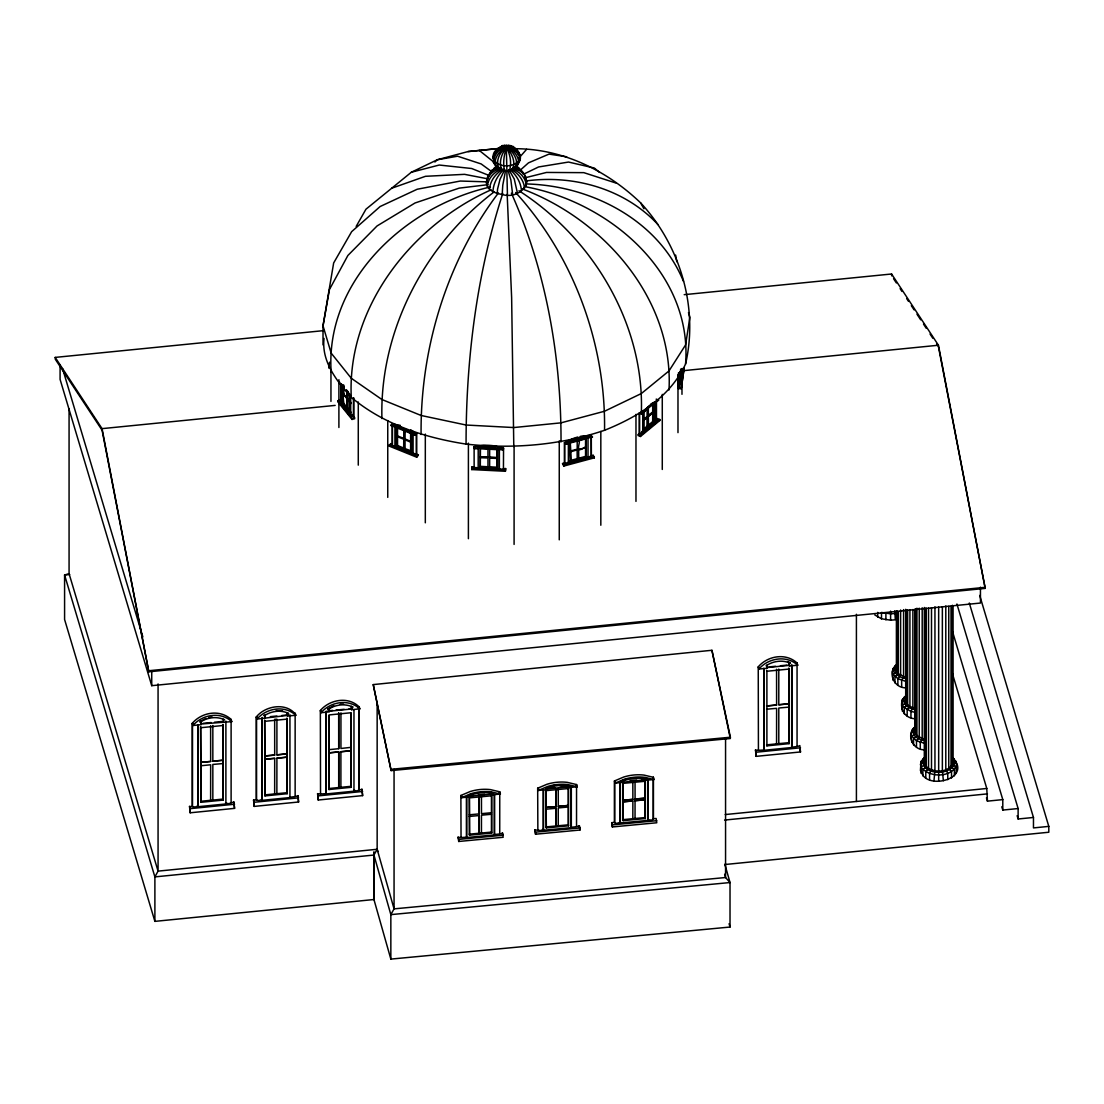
<?xml version="1.0" encoding="UTF-8"?>
<svg xmlns="http://www.w3.org/2000/svg" width="1104" height="1104" viewBox="0 0 1104 1104"><rect width="100%" height="100%" fill="white"/><g stroke="black" fill="none" stroke-linecap="round" stroke-linejoin="round"><path stroke-width="1.5" d="M69.069 408.797L69.069 573.666L64.584 575.005L64.584 619.482L154.891 921.371L373.952 899.525L373.939 851.86L373.939 899.512L390.844 959.1L730.02 927.043L730.02 882.551L724.859 864.335M225.74 803.132L228.666 803.684L233.882 802.028L234.559 808.376L190.178 812.792L189.515 806.431L195.394 806.983L197.823 805.906L197.823 724.707M261.855 718.331L261.855 799.517L258.695 800.635L256.321 799.765L256.321 716.896C265.457 705.704 285.467 702.461 294.934 713.626M261.869 799.227L262.2 800.331L289.938 797.571C289.607 796.743 296.051 797.129 297.914 795.639L298.591 802.001L254.21 806.403L253.547 800.041L256.321 799.765M353.818 790.354L356.744 790.906L361.946 789.25L362.623 795.611L318.242 800.014L317.579 793.666C320.077 794.618 325.652 793.196 326.232 793.942L353.97 791.182L353.97 709.996M359.173 789.829L359.173 706.946C348.547 696.155 329.751 699.384 320.353 710.507L320.533 793.666M791.844 747.518C791.527 746.69 797.957 747.077 799.834 745.586L800.51 751.948L756.13 756.35L755.467 749.989C757.951 750.955 763.526 749.533 764.12 750.278L791.844 747.518L791.844 664.636M513.457 168.374C538.793 175.219 522.509 200.542 502.182 194.511L502.789 185.127L505.48 170.954M494.523 834.886C494.219 834.058 500.636 834.486 502.527 832.996L503.162 837.287L458.726 841.469L458.091 837.177C460.575 838.157 466.178 836.763 466.744 837.508L494.523 834.886L494.523 795.115M543.223 829.132L543.541 830.249L571.32 827.627C571.03 826.799 577.447 827.213 579.338 825.737L579.973 830.029L535.523 834.21L534.888 829.918L540.767 830.512L543.209 829.435L543.209 789.65M645.467 778.361L646.82 778.913L645.467 778.361L645.661 780.293L653.982 779.521L653.347 777.299L644.018 775.091A41.138 33.148 -15.8 0 0 623.801 776.995L614.473 780.956L614.473 822.397C616.046 825.102 620.42 821.114 620.338 822.977L648.117 820.369L648.117 780.583M653.347 819.03L653.347 777.299L653.347 818.74C652.809 821.79 646.889 818.45 648.117 820.369M391.133 770.592L373.235 684.59L708.092 650.656L711.928 650.297L730.393 737.224L730.31 738.521L391.133 770.592L373.235 684.59M502.182 194.511L497.242 193.462L497.573 189.032L500.015 179.331L504.211 170.678M684.204 294.671L891.59 273.999L938.441 345.235L985.21 588.391L148.819 671.812L102.051 428.642L55.2 357.406L324.286 330.565M497.242 193.462L492.936 191.71C493.295 183.554 497.352 175.895 503.107 170.223M400.31 425.357L392.431 423.977L392.569 424.93M392.279 424.184L392.279 444.539C392.017 446.789 397.302 445.243 395.053 446.416L413.765 453.965M413.02 432.561L412.993 453.151L418.375 454.807L416.691 457.208L389.022 446.03L390.706 443.642L392.279 444.539M492.936 191.71L489.555 189.364C489.969 181.111 495.461 173.963 502.237 169.616M329.53 362.181L328.785 368.06L328.785 367.039M681.209 388.732L684.135 368.294L681.209 388.732L678.311 388.58L678.311 387.559L681.955 368.722M679.181 381.694L680.492 381.763L681.955 372.048M678.491 372.779L678.491 386.345C682.079 386.386 677.649 382.591 680.312 383.999L682.134 368.46M480.157 448.624C481.427 446.623 476.045 450.128 473.851 448.307L474.113 446.623L483.69 445.298A47.017 38.24 8.6 0 1 493.957 445.823L503.548 448.1L503.438 468.676C502.182 470.414 499.022 467.668 499.201 469.09L478.184 468.027L478.211 447.051M503.438 468.676L505.646 468.565L505.384 471.27L471.739 469.573L472.001 466.882C473.547 467.903 478.225 467.406 478.184 468.027M480.157 447.989L479.357 447.451M480.392 457.691L487.968 457.994L487.968 466.744M480.281 467.116L480.281 448.804L497.104 449.645L497.228 448.886L497.228 467.213L497.104 467.972L480.281 467.116L480.406 449.507M487.954 457.263L480.392 456.877L487.954 457.263L487.968 448.417M489.638 457.346L497.228 457.636L489.638 457.346L489.652 448.514M489.652 466.826L489.652 458.077L497.228 458.45M497.104 467.972L496.979 448.845L497.932 448.376M496.979 449.466L503.286 449.783L503.548 448.1L500.774 448.776M505.384 471.27L505.646 468.565M514.712 148.709C562.295 148.571 606.689 170.32 640.637 202.874C679.995 245.295 698.735 307.229 685.556 364.016C670.018 397.426 637.491 417.05 604.537 430.298C560.004 445.298 512.67 449.149 466.067 444.098C424.764 437.639 383.737 424.557 351.265 397.316C336.803 381.28 321.25 361.256 324.052 338.445M489.555 189.364C482.103 181.746 489.872 167.863 499.974 167.67M515.941 166.525C535.661 145.866 482.945 138.055 494.951 163.406M487.347 186.604C487.747 178.876 493.654 172.486 500.498 169.505M488.962 176.433L491.183 170.609L497.725 166.87M494.661 154.243C496.717 140.456 519.791 148.019 519.832 159.597C514.367 168.125 496.883 168.208 493.115 158.189C494.178 144.721 519.998 142.347 520.15 157.568L519.68 160.301M486.45 183.609C486.754 175.536 494.054 169.837 501.423 168.139M568.367 443.546L568.367 462.203L565.441 463.404L564.448 463.018L564.448 442.663L573.169 438.509A47.017 34.776 -39 0 1 577.834 437.018M580.18 436.439A47.017 34.776 -39 0 1 582.512 435.983L591.22 435.445L590.806 436.356M591.316 435.652L591.316 456.021L587.963 457.139M915.34 718.773C904.852 718.428 899.374 709.099 902.41 699.577L906.136 695.589M915.437 726.584C905.459 733.705 912.511 750.458 924.655 749.768M952.407 757.523C974.832 779.935 919.908 792.313 921.026 767.915M502.817 193.393C476.611 274.04 466.026 359.462 466.067 444.098M497.035 150.047C505.287 136.896 529.575 162.923 512.601 168.788M390.844 959.1L390.844 914.623L373.952 855.048L377.154 849.28L377.154 703.427M356.164 226.43L365.962 209.208L411.323 172.252L437.294 159.763L467.986 151.579L497.766 148.585M503.162 146.17L504.625 145.066C509.924 151.745 512.09 162.454 509.468 170.568L508.64 170.692M359.173 706.946L358.082 707.747M896.821 664.608C886.843 671.729 893.895 688.482 906.039 687.792M924.752 757.565L921.026 761.553L920.419 770.633M498.456 192.91C446.582 261.455 420.224 348.836 421.093 434.534M654.244 402.215L654.134 421.618L656.176 421.01L657.404 418.526L659.792 419.492L659.792 420.514L640.444 436.494L638.057 435.514L639.257 433.499L639.257 413.144L641.645 414.11L647.165 407.762A47.017 21.997 -68 0 1 653.071 402.877L658.591 400.131L656.204 399.165L656.687 399.8M413.02 452.916L412.344 453.413L412.344 433.044M519.046 157.927L526.608 149.33M644.777 410.909L647.289 408.232A44.933 21.031 -68 0 1 652.947 403.567L655.459 402.091L644.557 410.205L645.274 411.116L641.645 414.11M954.339 758.959L952.642 757.951L954.836 762.629L956.809 764.216C952.462 778.113 928.768 777.989 921.053 766.99L924.807 764.824C930.879 773.462 949.495 773.559 952.918 762.629L952.918 605.682M434.893 162.012L437.294 159.763L457.58 156.202L481.178 163.944L491.818 171.727M231.785 721.63L231.109 719.422C219.903 709.072 201.784 712.19 192.289 723.272L192.952 725.494C202.446 714.398 220.579 711.28 231.785 721.63L201.08 724.003L201.08 721.464L199.921 721.574L205.689 718.58M257.991 717.71L256.321 716.896L256.984 719.104C266.478 708.023 284.611 704.904 295.817 715.254L287.495 716.068L287.288 712.867L287.495 716.068M320.891 711.017L320.353 710.507L321.016 712.715C330.524 701.633 348.643 698.515 359.849 708.865L351.527 709.693L351.32 706.477L352.687 707.029L351.32 706.477M797.737 665.201L797.06 662.98C785.855 652.63 767.735 655.748 758.241 666.844L758.903 669.052C768.398 657.97 786.531 654.851 797.737 665.201L789.415 666.016L789.208 662.814L790.367 662.704L787.773 661.655M521.143 169.381L528.485 162.854L549.019 154.105L566.683 156.782M681.761 371.482L681.748 369.55M343.868 386.538A44.933 15.525 74.9 0 0 342.82 385.42L340.97 383.723L340.612 402.008L342.723 403.402M351.707 414.524L351.596 415.849L353.804 416.608L354.701 418.72L352.052 419.437L337.769 401.773L337.769 400.752L340.418 400.034L341.315 401.138M493.805 168.457L496.165 166.469M644.557 410.205L645.274 411.116M645.288 409.639L653.761 402.643M644.087 429.98L644.087 411.654L653.761 403.664L653.761 421.99L644.087 429.98L643.011 429.539L647.372 425.951L647.372 417.188L647.372 425.951M654.962 403.126L658.591 400.131M647.372 407.624L647.372 416.374L643.011 419.975L647.482 416.429L647.482 407.666L648.338 406.824L648.338 415.573L652.809 412.027L648.448 415.628M647.372 417.188L643.011 420.79L647.482 417.243M648.338 416.387L652.809 412.841L648.338 416.387L648.448 425.192L647.482 425.992M652.685 403.236L652.685 421.549L648.448 425.192M641.686 431.512L642.873 431.995L654.976 422.004L654.976 401.649M640.444 436.494L640.444 435.473L659.792 419.492M396.446 426.42L395.218 426.53L396.446 426.42L395.936 427.455L390.747 425.357L392.431 423.977L392.431 444.332M397.537 435.914L403.76 438.426L403.76 429.677M397.537 436.729L403.76 439.24L403.678 448.058L411.364 451.067L411.364 432.74L396.626 426.696M396.446 427.041L411.005 432.299M411.364 432.74L410.619 433.361L410.619 451.688L396.778 446.099L396.778 427.786L414.966 435.128L416.636 433.762L410.826 429.898M411.281 441.572L405.14 438.992M396.778 446.099L397.537 445.478L397.537 427.165M403.678 448.058L397.537 445.478M411.281 442.387L405.058 439.875L405.058 448.624M410.619 451.688L411.364 451.067M416.691 457.208L418.375 454.807M494.426 191.696C424.943 244.122 379.445 330.855 381.929 418.582M230.529 720.291L231.109 719.422L231.109 802.594M796.481 663.849L797.06 662.98L797.06 746.152M499.16 792.686L499.753 791.816L490.424 789.608A41.138 33.148 -15.8 0 0 470.207 791.513L460.879 795.473L461.044 837.191M575.971 785.413L576.55 784.558L567.221 782.35A41.138 33.148 -15.8 0 0 547.004 784.254L537.676 788.215L537.855 829.932M911.725 730.572L915.23 727.012L913.519 728.033M321.016 712.715L329.337 711.887L329.337 709.348L327.985 708.796L330.579 707.236M328.192 709.472C335.257 704.6 344.834 703.248 352.687 707.029M894.902 666.057L896.614 665.036L893.095 668.596L893.095 671.77M904.217 697.052L905.915 696.017L902.41 699.577L901.802 708.658M922.834 759.028L924.531 757.993L921.026 761.553L921.053 773.352M567.911 441.6L567.125 442.042L568.118 441.545M566.462 443.021L564.448 442.663L565.676 444.194L572.107 440.938M414.552 433.9L416.636 433.762L416.636 454.117M461.914 796.191L460.879 795.473L461.513 797.695L470.842 793.735M538.711 788.932L537.676 788.215L538.31 790.436L547.639 786.476A41.138 33.148 -15.8 0 1 567.856 784.571L577.185 786.779L576.55 784.558L576.536 826.289M615.508 781.66L614.473 780.956L615.107 783.178L624.436 779.203A41.138 33.148 -15.8 0 1 644.653 777.313L653.982 779.521M523.282 174.335L538.573 166.966L568.532 162.053L594.297 168.029L599.582 172.417M491.073 189.833C411.502 225.382 346.904 307.367 351.265 397.316M641.314 412.868L639.257 413.144M331.642 706.753L333.753 705.801M570.257 441.779L574.604 440.565A44.933 33.244 -39 0 1 583.533 438.15L587.149 437.225M506.253 144.941L506.902 170.872M505.011 169.795L502.196 170.195C497.752 162.44 502.306 149.84 509.772 145.342L512.077 146.639M572.051 440.965L574.397 440.041A47.017 34.776 -39 0 1 583.74 437.515L592.448 436.977L591.22 435.445L591.316 456.021M391.823 188.191L425.454 176.309L464.549 174.335L488.023 178.876M471.091 794.19L468.496 795.087L469.642 794.977L469.835 796.909L461.513 797.695M622.283 781.232L623.443 781.121L622.09 780.569L624.878 780.335A39.316 31.685 -15.8 0 1 644.212 778.513L646.82 778.913M590.405 436.563L588.887 436.88M490.328 186.99C405.996 205.951 324.866 280.306 331.172 372.2M511.594 169.616C523.103 164.579 511.925 147.784 503.024 145.493L501.533 145.797M568.891 442.387L586.417 437.667M570.616 442.235L592.448 436.977M586.348 438.053L587.507 437.681M565.676 444.194L586.1 438.771L586.1 457.097L570.809 461.224L570.257 442.207L570.809 461.224M570.313 451.853L577.13 449.921L577.199 458.753M570.257 460.534L585.548 456.407L586.1 457.097M591.22 455.8L593.138 455.29L594.366 457.829L563.771 466.081L562.543 463.528L564.448 463.018M568.367 462.203L588.018 457.594L588.018 437.239M562.543 463.528L563.771 465.06L594.366 456.808M342.723 384.744L342.668 403.788L349.802 412.62L351.003 412.303L343.855 403.471C340.625 379.1 349.016 411.35 346.932 390.623M343.73 394.763L347.07 398.696L346.932 407.486L347.07 398.696M347.65 391.506L347.65 398.806L347.788 391.465M347.65 399.62L347.65 408.37L347.65 399.62L351.003 403.553M341.771 385.048L341.771 403.705L343.096 403.36M342.668 403.788L343.855 403.471M341.771 403.705L350.699 414.745L352.024 414.4M337.769 400.752L352.052 418.416L354.701 417.712M411.323 172.252L439.226 165.034L471.684 168.512L489.072 175.481M524.814 177.868L546.48 172.445L583.823 172.652L615.935 183.029M473.851 448.307L483.428 446.982A47.017 38.24 8.6 0 1 493.709 447.493L503.286 449.783M208.918 717.572L212.161 717.034M504.266 169.492L500.153 169.354C492.812 161.584 502.789 144.61 513.112 146.404L515.485 149.62M487.885 184.685L459.167 188.135L415.035 202.984L377.071 225.947L347.884 255.479L329.447 289.552L323.017 325.859L323.017 344.931M479.274 447.948L483.649 447.575A44.933 36.556 8.6 0 1 493.474 448.072L497.849 448.886M102.051 428.642L335.147 405.403M683.072 370.709L938.441 345.235M69.704 574.494L64.584 575.005L154.891 876.893L154.891 921.371M148.943 670.721L985.32 587.3M60.085 365.079L60.085 379.376L151.731 685.681L980.449 603.046L980.449 587.162M377.816 851.488L377.154 849.28L158.065 871.125L154.891 876.893L373.952 855.048M725.218 814.559L986.783 788.477L987.445 801.145L1002.791 799.613L1002.791 810.074L1018.123 808.542L1018.123 818.989L1033.468 817.471L1033.468 827.917L1048.8 826.385L1048.8 832.237L724.652 864.556M724.597 820.079L987.445 793.873M467.986 151.579L497.959 148.598M263.953 715.185L265.305 715.737L264.146 715.847C271.225 710.99 280.802 709.637 288.655 713.419L287.495 713.529M327.985 708.796L329.337 709.348M758.903 669.052L767.225 668.224L767.225 665.684L766.066 665.795C773.131 660.937 782.722 659.585 790.561 663.366L789.208 662.814M192.952 725.494L201.273 724.666L201.273 722.126L200.114 722.237C207.179 717.379 216.77 716.027 224.609 719.808L223.256 719.256L223.463 722.458M270.356 716.634L276.883 715.985M281.782 715.502L288.296 714.854M327.86 710.893L332.759 710.41M336.016 710.093L344.172 709.279M349.071 708.796L352.342 708.464M769.005 666.913L775.532 666.264M780.431 665.767L786.959 665.119M203.053 723.341L211.223 722.54M214.48 722.209L222.635 721.409M287.288 715.406L256.984 719.104M329.144 708.685L329.144 711.224L351.32 709.03M767.225 665.684L767.018 665.022L767.018 667.561L789.208 665.353M766.59 670.266L766.894 671.26L789.07 669.065L789.07 743.654L766.894 745.849L766.59 744.855L788.78 742.661L789.07 743.654M200.942 727.702L223.132 725.494L223.132 800.096L200.942 802.291L200.638 726.708L200.942 802.291M264.974 721.312L287.164 719.118L287.164 793.707L264.974 795.901L264.67 720.319L264.974 795.901M766.59 705.911L776.609 705.028L766.618 706.022M210.657 761.456L200.638 762.34L210.657 761.456L210.616 725.714M274.689 755.081L264.67 755.964L274.689 755.081L274.661 719.325L276.911 719.215L276.911 754.86L286.888 753.866L276.911 754.86M338.721 713.06L338.721 748.691L328.744 749.685M350.893 713.432L350.893 747.367L340.943 748.471L340.943 712.839M778.831 704.807L788.808 703.814L778.789 704.697L778.789 669.052M212.879 761.249L222.856 760.256L212.837 761.125L212.837 725.494M274.661 758.282L264.67 759.276L274.689 758.393L274.661 793.914M276.911 758.172L286.888 757.178L276.911 758.172L276.869 793.693M338.693 751.893L328.702 752.887L338.721 752.003L338.721 787.649L338.721 752.003M340.901 787.318L340.901 751.672L350.92 750.789L351.196 787.318L329.006 789.526L328.702 715.627M766.59 709.223L776.609 708.34L776.567 743.861M778.789 743.641L778.789 708.009L788.808 707.126M200.666 765.776L210.657 764.782L210.616 800.303M222.856 763.568L212.837 764.451L212.837 800.083M340.943 751.783L350.92 750.789L350.92 747.477M200.638 801.297L222.829 799.089L223.132 800.096M264.67 794.908L286.861 792.713L287.164 793.707M328.702 788.532L350.893 786.324M197.837 805.603L198.168 806.707L225.892 803.96L225.892 721.078M755.467 749.989L756.13 752.21L800.51 747.794M189.515 806.431L190.178 808.652L234.559 804.236M253.547 800.041L254.21 802.263L298.591 797.847M317.579 793.666L318.242 795.874L362.623 791.471M391.202 769.295L730.393 737.224M499.739 833.561L499.753 791.816L500.388 794.038L492.053 794.825L491.873 792.879L493.019 792.769L490.424 792.368A39.316 31.685 -15.8 0 0 487.25 792.106M469.835 795.639L468.676 795.749L471.284 794.852A39.316 31.685 -15.8 0 1 490.618 793.031L493.212 793.445L491.873 792.879M538.31 790.436L546.632 789.65L546.632 788.38L545.486 788.491L548.081 787.594A39.316 31.685 -15.8 0 1 567.415 785.772L570.009 786.186L568.67 785.62L568.864 787.566L577.185 786.779M470.014 795.763L473.285 795.446M478.184 794.99L484.711 794.369M489.61 793.914L492.881 793.61M548.44 788.339L554.981 787.732M559.88 787.262L566.421 786.655M630.149 780.625L636.677 780.004M641.576 779.548L646.489 779.079M491.873 794.149L469.642 796.246L469.835 796.909M546.632 788.38L546.452 787.718L546.452 788.987L568.67 786.89M645.467 779.631L615.107 783.178M546.314 790.616L568.546 788.518L568.546 825.82L546.314 827.917L546.038 789.622L546.314 827.917M556.071 806.61L546.038 807.438L556.071 806.61L556.071 788.78M645.081 798.192L635.048 799.02L645.081 798.192L645.081 799.848L635.048 800.676L645.081 799.848M479.26 796.053L479.26 813.869L469.269 814.807M491.487 812.723L481.482 813.662L481.454 795.722M558.293 806.403L568.284 805.451L558.293 806.403L558.251 788.463M632.868 799.351L622.863 800.29L632.868 799.351L632.827 781.411M632.827 800.897L622.835 801.835L632.868 801.007L632.827 818.713M479.26 815.525L479.26 833.341L479.26 815.525L469.269 816.463M556.071 808.266L556.071 826.082L556.071 808.266L546.066 809.204M469.241 834.169L491.459 832.085L491.735 833.078L469.517 835.176L469.241 796.881M546.038 826.91L568.256 824.826L568.546 825.82M622.835 819.651L645.053 817.567L645.343 818.561L623.125 820.645L622.835 783.978M653.347 818.74L656.135 818.478L656.77 822.77L612.334 826.951L611.699 822.659L614.473 822.397M458.091 837.177L458.726 839.399L503.162 835.217M534.888 829.918L535.523 832.14L579.973 827.959M611.699 822.659L612.334 824.881L656.77 820.686M895.316 613.465L890.611 613.838L881.503 612.444L881.503 618.792L890.611 620.186L895.316 619.813L894.792 610.788M526.553 180.877C573.983 174.598 624.974 188.963 657.998 224.595M481.33 447.23L483.731 447.079A44.933 36.556 8.6 0 1 488.644 447.092M340.239 704.255L343.482 704.159M276.193 710.645L282.679 710.907M916.334 708.658L909.917 706.532L907.64 704.835L905.694 700.709L903.762 700.709L901.802 702.296L902.437 711.376M924.807 607.876L924.807 764.824L924.31 762.685L922.378 762.685L920.419 764.285L921.053 766.99M487.651 181.87L460.285 181.042L417.202 189.239L380.149 206.517L351.652 231.661L333.656 262.973L323.017 325.859L331.172 353.128L351.265 378.258L381.929 399.524L421.093 415.477L466.067 425.026L513.788 427.552L561.025 422.846L604.537 411.24L641.355 393.535L668.996 370.93L685.556 344.959L689.903 317.4L688.468 312.598M639.257 433.499L641.314 433.237L641.948 431.664M478.184 447.672L494.357 448.486M480.226 448.114L497.048 448.955M480.406 466.371L497.228 467.213M505.384 470.249L471.739 468.551L471.739 469.573M679.981 376.354L680.133 371.993M679.843 377.333L679.843 371.496M678.311 387.559L681.209 387.711M526.732 183.954C590.916 185.707 658.246 219.793 683.486 281.396M390.747 425.357L399.317 426.986M505.149 170.775L504.528 170.692C502.651 162.371 504.045 152.476 508.116 144.983L509.206 146.032M906.177 698.57L904.3 698.28C901.94 705.097 910.345 709.058 915.851 709.734L915.34 712.425L910.952 711.376L904.273 707.554L902.437 705.014L906.191 702.848L906.191 609.712M924.793 760.546L922.916 760.256C921.633 775.491 951.607 776.236 954.836 762.629L952.918 762.629L952.407 760.49L954.27 760.201L956.174 761.498M513.153 167.366C521.557 167.477 526.153 175.163 526.815 182.671M644.018 777.851L646.627 778.251M193.959 724.1L192.289 723.272L192.289 806.155M395.218 426.53L398.82 427.4A44.933 30.07 50.5 0 1 406.893 430.657L410.495 432.699M524.607 186.617C608.47 201.59 692.746 272.246 685.556 364.016M905.887 677.401L898.325 673.84L896.393 669.714L896.393 611.078M905.239 678.436C900.036 677.677 892.722 673.509 894.999 667.299L896.862 667.575L896.393 669.714L894.461 669.714L892.501 671.315L893.136 680.381M906.039 681.43L897.869 678.725L893.136 674.033L896.89 671.853L896.862 610.664M924.503 739.376L916.941 735.816L915.009 731.69L915.009 609.242M925.152 740.729C919.646 740.039 911.242 736.078 913.615 729.275L915.478 729.551L915.009 731.69L913.077 731.704L911.117 733.291L911.752 742.357M924.655 743.406L916.486 740.701L911.752 736.009L915.506 733.829L915.478 608.828M396.557 426.185L398.627 426.737A47.017 31.45 50.5 0 1 407.086 430.146L414.966 435.128M508.502 169.712L511.732 169.975C516.879 163.171 511.635 153.001 506.639 147.398C496.358 147.605 487.651 164.179 500.195 168.125M500.388 794.038L491.059 791.83A41.138 33.148 -15.8 0 0 470.842 793.735M515.14 166.469L518.673 167.656L523.103 173.066M500.926 169.05C484.201 162.647 509.234 136.096 517.666 151.138M475.051 447.41L474.113 446.623L474.14 467.199M403.678 429.746L405.14 430.229L405.058 439.061M389.022 445.022L416.691 456.187M643.011 411.212L644.087 411.654M657.404 419.548L659.792 420.514M653.775 421.521L654.976 422.004M652.685 421.549L653.761 421.99M638.057 434.507L640.444 435.473M521.985 188.853C603.695 219.241 673.937 299.212 668.996 389.988M874.823 614.969L881.503 618.792M511.718 168.677C519.059 171.272 525.946 177.496 526.332 185.707M339.618 382.067L338.666 381.501L341.343 384.813M511.249 169.409C518.218 173.342 524.096 180.297 524.51 188.563M518.99 190.771C592.613 237.981 644.419 323.9 641.355 412.592M413.269 432.285L414.166 432.878L413.448 432.354M758.779 667.354L758.241 666.844L758.42 749.989M479.274 150.42L492.398 160.949L496.151 166.69M516.299 166.014L518.48 167.891M510.462 170.057C516.575 175.329 521.088 182.864 521.474 191.047M515.665 192.524C573.845 256.39 605.834 344.02 604.537 430.298M342.13 384.592L344.172 387.118M346.214 389.643L348.257 392.168M347.76 391.782L349.802 394.307L349.802 412.62M348.478 393.645L351.169 396.957L350.203 395.163M347.65 398.806L351.003 402.739M585.548 446.844C571.527 456.656 583.906 437.529 577.199 440.427L577.199 449.176L570.313 451.039M594.366 457.829L593.138 455.29M585.548 447.658L578.662 449.507L578.731 458.339M518.066 153.704L519.556 155.554M509.413 170.554L514.243 179L517.417 192.993M893.564 278.705L896.379 282.955M900.119 288.627L901.982 291.47M906.66 298.549L908.537 301.392M911.338 305.642L914.14 309.907M916.955 314.157L920.695 319.829M923.496 324.079L926.297 328.343M930.037 334.015L932.839 338.266M936.592 343.937L938.455 346.766L983.954 581.905M640.637 202.874L643.922 208.766M511.387 193.186C546.245 270.88 561.205 357.006 561.025 441.904M508.185 170.885L510.862 179.911L512.629 194.276M789.07 669.065L788.78 668.058L788.78 742.661M799.834 749.726L800.51 751.948M359.849 708.865L359.173 706.643L359.173 789.526M362.623 795.611L361.946 789.25M338.721 748.691L338.693 712.936M295.141 713.032L295.817 715.254M287.164 719.118L286.861 718.111L286.861 792.713M298.591 802.001L297.914 795.639M223.132 725.494L222.829 724.5L222.829 799.089M234.559 808.376L233.882 802.028M225.561 802.856L225.892 803.96M979.703 595.429L1048.8 826.385M969.298 603.005L1033.468 817.471M956.92 603.985L1018.123 808.542M1017.143 815.69L1018.123 818.989M952.448 631.35L1002.791 799.613M1001.797 806.776L1002.791 810.074M952.172 672.805L986.783 788.477M986.465 797.847L987.445 801.145M62.542 368.543L142.858 636.98M69.069 573.666L158.065 871.125L158.065 683.928M635.048 818.506L635.048 800.676M568.546 788.518L568.256 787.525L568.256 824.826M579.973 830.029L579.338 825.737M568.256 806.996L558.251 807.949L558.251 825.764M491.459 814.269L481.454 815.207L481.454 833.023M479.26 813.869L479.233 795.943M724.624 874.216L725.563 877.528L730.02 882.551L390.844 914.623L394.059 908.868L394.059 769.336M729.082 923.717L730.02 927.043M377.154 849.28L394.059 908.868L725.563 877.528L725.563 737.996M730.006 737.072L711.928 650.297M984.285 583.602L985.21 588.391M148.819 671.812L102.065 430.187L55.324 359.283L55.2 357.406M675.62 255.079L676.793 261.758M493.433 156.161L493.902 158.948M891.59 273.999L891.701 275.876M507.164 194.207L511.635 297.666L513.788 446.609M506.846 171.023L507.44 194.787M890.597 611.105L890.611 620.186M956.202 773.283L956.202 766.935L952.435 764.768L952.407 605.268M954.394 775.822L954.394 769.46L951.027 766.756L951.027 606.358M951.524 778.003L951.524 771.641L948.764 768.481L948.764 606.358M947.756 779.672L947.756 773.324L945.797 769.792L945.797 605.944M943.382 780.735L942.361 770.62L942.361 606.772M938.662 607.062L938.676 781.108M934.95 606.786L934.95 770.633L933.956 780.749M931.5 607.697L931.5 769.819L929.568 773.352L929.568 779.714M928.533 608.111L928.533 768.508L925.787 771.696L925.787 778.044M926.256 608.138L926.256 766.811L922.889 769.529L922.889 775.877M924.31 607.462L924.31 762.685M922.199 607.752L922.199 738.824L920.267 742.371L920.267 748.719M919.232 608.166L919.232 737.527L916.486 740.701L916.486 747.063M916.941 608.194L916.941 735.816L913.574 738.535L913.574 744.896M912.884 609.532L912.884 707.843L910.952 711.376L910.952 717.738M909.917 609.946L909.917 706.532L907.171 709.72L907.171 716.068M907.64 609.974L907.64 704.835L904.273 707.554L904.273 713.902M905.694 609.298L905.694 700.709M903.583 609.587L903.583 676.849L901.651 680.395L901.651 686.743M900.616 610.001L900.616 675.551L897.869 678.725L897.869 685.087M898.325 611.754L898.325 673.84L894.958 676.559L894.958 682.907M885.891 613.479L885.891 619.841M877.721 612.375L877.721 617.136M856.414 614.293L856.414 801.476M791.692 665.505L791.692 746.69M789.415 663.476L789.415 666.016M776.567 669.272L776.609 705.028M766.894 671.26L766.894 745.849M764.12 669.079L764.12 750.278M763.775 668.279L763.775 749.464M756.13 752.21L756.13 756.35M681.982 377.251L681.982 394.321M680.644 369.067L680.492 381.763M680.312 372.117L680.312 383.999M679.181 374.408L679.222 383.985M678.863 372.752L678.863 386.331M677.98 374.615L677.98 432.644M662.276 394.376L662.276 469.462M656.466 401.028L656.466 419.686M647.979 779.755L647.979 819.541M645.661 779.024L645.661 780.293M645.343 818.561L645.343 781.259L623.125 783.357L623.125 820.645M645.053 781.88L645.053 798.082M645.053 799.738L645.053 817.567M643.011 414.138L643.011 428.076M642.873 411.64L642.873 431.995M639.616 413.241L639.616 433.596M635.973 414.359L635.973 501.395M635.048 782.833L635.09 799.13M623.249 780.459L623.443 782.391M620.338 781.549L620.338 822.977M620.02 782.391L620.02 822.176M614.652 781.232L614.652 822.673M612.334 824.881L612.334 826.951M600.824 431.374L600.824 525.242M585.548 439.544L585.548 456.407M571.32 786.186L571.32 827.627M571.182 787.014L571.182 826.799M568.891 444.084L568.891 462.755M568.864 786.283L568.864 787.566M564.682 442.842L564.682 463.197M563.771 465.06L563.771 466.081M559.259 440.855L559.259 539.828M556.03 788.67L556.03 806.5M543.541 790.464L543.541 830.249M535.523 832.14L535.523 834.21M514.091 445.45L514.091 544.424M502.527 832.996L502.527 835.066M499.381 448.114L499.381 468.469M499.201 448.735L499.201 469.09M494.371 794.273L494.371 834.058M492.053 793.555L492.053 794.825M491.735 833.078L491.735 795.791L469.517 797.875L469.517 835.176M491.459 794.783L491.459 832.085M472.001 466.882L472.001 467.889M468.4 443.132L468.4 538.697M466.744 796.067L466.744 837.508M466.412 796.909L466.412 836.694M458.726 839.399L458.726 841.469M425.316 434.065L425.316 522.813M416.36 433.913L416.36 454.268M395.618 427.22L395.618 445.892M395.053 426.061L395.053 446.416M390.706 443.642L390.706 444.65M387.752 420.583L387.752 497.38M358.276 402.008L358.276 465.143M353.804 397.937L353.804 416.608M353.432 397.992L353.432 416.65M352.052 418.416L352.052 419.437M351.527 707.153L351.527 709.693M351.196 787.318L351.196 712.729L329.006 714.937L329.006 789.526M350.699 396.088L350.699 414.745M347.07 390.581L347.07 397.882M343.855 385.158L343.855 393.907M340.998 384.316L340.998 401.276M340.418 400.034L340.418 401.056M338.9 379.707L338.9 427.496M330.952 370.696L330.952 401.414M326.232 711.059L326.232 793.942M325.887 711.942L325.887 793.127M318.242 795.874L318.242 800.014M295.141 714.73L295.141 796.205M289.938 714.688L289.938 797.571M265.112 715.075L265.305 718.276M262.2 717.448L262.2 800.331M256.501 717.172L256.501 800.055M254.21 802.263L254.21 806.403M198.168 725.521L198.168 806.707M192.469 723.548L192.469 806.431M190.178 808.652L190.178 812.792M151.731 671.384L151.731 685.681M551.062 786.076A39.316 31.685 -15.8 0 1 554.305 785.427M560.818 784.82A39.316 31.685 -15.8 0 1 564.047 784.847M480.764 792.272A39.316 31.685 -15.8 0 1 484.021 792.079M624.698 779.672A39.316 31.685 -15.8 0 1 627.872 778.803M631.102 778.168A39.316 31.685 -15.8 0 1 634.358 777.74M650.822 404.271A44.933 21.031 -68 0 1 652.229 403.277M576.454 439.337A44.933 33.244 -39 0 1 578.703 438.674M580.939 438.136A44.933 33.244 -39 0 1 583.174 437.695M401.332 427.621A44.933 30.07 50.5 0 1 403.36 428.393M410.274 431.995L409.777 433.044L410.274 431.995"/></g></svg>
